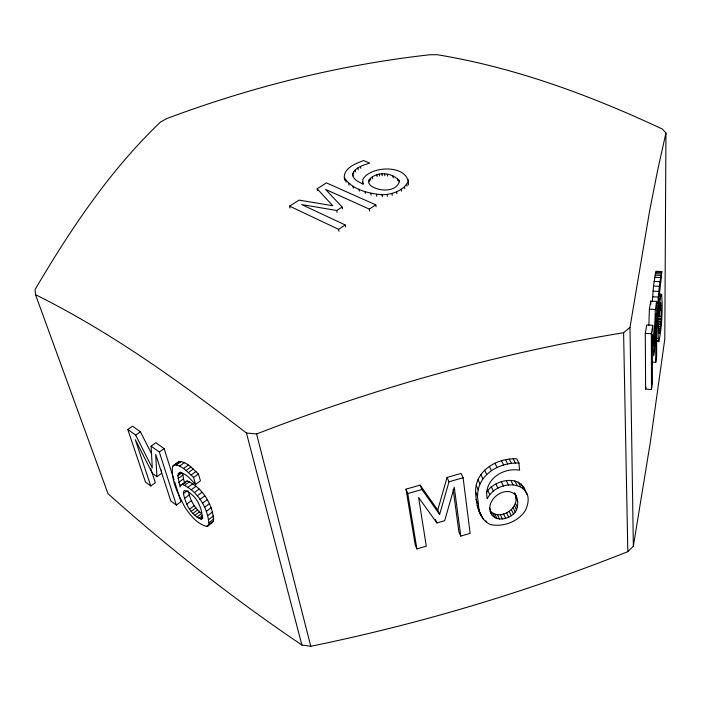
<?xml version="1.0" encoding="UTF-8"?>
<svg xmlns="http://www.w3.org/2000/svg" width="701" height="701" viewBox="0 0 701 701"><rect width="100%" height="100%" fill="white"/><g stroke="black" fill="none" stroke-linecap="round" stroke-linejoin="round"><path stroke-width="1.05" d="M651.93 362.075L655.75 362.338L655.759 313.627L654.462 351.148L653.709 355.871L652.324 334.605L652.421 383.622L651.492 389.528L645.63 389.073L645.279 333.343L646.716 324.931L652.736 325.308L654.068 346.119L655.339 309.5L656.671 301.404L650.773 301.071L649.398 309.15L648.863 325.282M656.671 301.404L656.635 356.678L655.75 362.338M652.359 301.772L653.481 286.034L655.733 272.242L656.057 271.296L661.788 271.594C660.64 286.323 657.845 301.211 658.59 316.221L660.176 298.828L661.025 294.806L661.656 294.49C662.752 310.061 662.007 325.983 658.94 341.308L656.671 341.518M665.95 132.936L664.802 339.047L650.432 441.63L633.345 546.228L627.816 551.652C525.154 592.511 419.014 624.109 310.78 646.287L301.894 645.034C233.854 599.118 169.169 548.41 107.998 493.688L35.506 294.657L35.05 289.583C70.547 229.315 109.75 170.466 160.617 121.948L166.663 118.627C251.563 86.749 340.02 64.79 430.186 54.713L437.45 54.748C515.778 67.699 590.61 95.45 662.279 129.002L665.95 132.936L657.924 168.967L649.669 210.598L629.989 327.349L633.345 546.228M661.157 316.388L660.798 302.473L659.098 314.626L658.738 326.237L659.229 333.676L660.526 326.587L661.157 316.388L658.353 316.221M661.788 271.594C657.091 294.481 656.968 318.456 658.563 341.641M490.446 510.985C500.768 521.965 522.184 506.735 514.464 492.742M490.227 511.222C492.689 521.053 504.58 520.335 511.327 515.717C518.915 511.231 519.239 500.532 515.095 493.565M491.857 514.692C482.674 500.575 506.753 483.033 516.383 496.133M408.394 184.854C409.454 164.192 371.109 165.252 362.846 179.219L362.759 183.697M475.646 492.12C474.875 470.546 497.395 457.771 516.76 458.84L518.959 463.081L519.599 470.266C502.757 467.05 483.164 480.246 487.248 498.84C497.903 476.873 539.349 480.947 525.277 510.678C518.127 521.781 503.02 527.345 490.288 524.558C478.634 518.924 476.023 503.835 475.646 492.12C479.589 499.182 477.022 507.971 480.956 515.235M477.661 496.457C476.934 474.814 499.533 462.047 518.959 463.081M207.987 525.987L208.88 524.672C208.425 508.321 197.542 491.007 182.426 484.435L180.814 485.074L180.043 486.95L177.852 475.777L178.282 473.797L179.281 472.737C186.282 472.877 190.926 480.097 195.64 484.391L200.46 480.833L198.392 473.955C192.828 468.908 186.992 461.565 178.921 461.538L172.586 466.358C170.772 480.728 178.527 494.888 184.976 507.366C190.304 515.217 196.99 523.805 206.497 526.433L207.987 525.987L213.551 521.106C213.209 504.773 202.317 487.414 187.176 480.947L180.814 485.074M645.63 389.073L645.945 387.11M651.492 389.528L651.352 333.737L652.736 325.308M183.417 493.583L183.89 490.954L184.652 490.455C195.588 493.881 202.633 507.743 202.195 518.591L201.432 519.082C191.005 515.673 185.528 503.59 183.417 493.583L187.342 490.682M447.063 477.425L448.999 481.78L439.623 514.42L437.757 510.021L447.063 477.425L461.109 473.42L463.098 477.749L470.143 533.365L460.785 536.099L458.875 531.7L453.188 489.377M362.452 181.778L363.442 184.293C359.184 182.094 352.726 179.728 352.629 174.05C355.179 167.241 363.469 165.147 369.664 163.088L363.661 160.573C355.197 163.578 341.44 169.002 344.796 180.288M369.164 179.745L368.542 182.54L370.303 185.283C378.014 191.645 396.451 192.74 399.5 181.191C392.84 172.323 376.647 170.886 369.164 179.745L369.462 181.664M344.305 177.423C351.779 189.796 368.568 193.432 382.089 194.764C391.815 194.624 403.093 190.917 407.991 181.945M486.722 492.023C494.529 479.747 519.651 474.06 525.531 491.068M178.921 461.538L172.586 466.358M35.506 294.657C111.073 332.213 179.789 381.659 246.445 433.025L256.584 433.98C375.201 388.065 498.008 353.199 623.601 332.721L629.989 327.349M209.152 522.499L213.84 518.933M206.497 526.433L208.048 525.251M208.88 524.672L213.551 521.106M208.802 519.476L213.498 515.901M200.293 518.985L202.624 517.215M201.432 519.082L202.983 517.899M207.811 515.585L212.526 512.01M196.911 517.058L201.564 513.544C194.51 508.111 189.989 499.734 188.332 491.077M206.348 511.38L211.08 507.804M198.786 518.311L202.668 515.375M192.941 513.439L197.586 509.951M204.561 507.287L209.301 503.712M194.852 515.358L199.496 511.853M191.18 511.362L195.833 507.875M202.423 503.3L207.181 499.734M199.951 499.454L204.718 495.887M189.594 509.145L194.247 505.666M197.244 495.835L202.011 492.286M186.729 504.115L191.391 500.645M161.423 470.134L161.581 473.333L156.928 476.68L155.701 454.344L170.807 500.961L176.372 505.123L180.972 501.714L174.698 481.938M194.37 492.575L199.137 489.035M191.347 489.675L196.114 486.152M184.477 498.42L189.165 494.95M188.175 487.134L192.941 483.629M182.426 484.435L187.176 480.947M195.64 484.391L193.546 477.512L198.392 473.955M184.898 485.127L189.664 481.631M178.746 482.358L183.487 478.888L182.681 473.254M174.102 465.008C181.024 464.798 186.186 470.87 191.093 475.024L195.938 471.475M178.01 478.634L182.768 475.164M188.446 472.553L193.292 469.013M183.496 468.575L188.341 465.052M178.282 473.797L180.674 472.062M177.852 475.777L181.839 472.877M186.072 470.529L190.917 467.006M179.552 466.104L184.389 462.607M176.424 464.921L181.252 461.442M151.626 453.968L140.437 431.798L132.533 426.182L127.775 429.45L145.466 482.016L150.785 485.995L155.359 482.691L150.592 468.277M164.13 448.64L155.894 442.778L151.101 446.151L159.32 452.049L164.13 448.64L174.041 479.861M127.775 429.45L135.661 435.102L140.437 431.798M376.087 206.804L375.78 204.858L326.438 182.891L317.132 188.753L332.747 205.726L299.09 200.109L289.548 206.12L338.592 229.341L345.234 224.968L345.575 226.931M342.465 208.959L342.132 207.014L325.606 189.436L369.322 209.108L375.78 204.858M345.234 224.968L301.684 204.569L336.769 210.493L342.132 207.014M211.15 522.885L212.648 522.429M437.757 510.021L420.101 485.127L405.993 489.158L415.141 544.44L416.893 548.909L426.287 546.167L418.593 497.456L436.881 522.955L444.679 520.694L454.266 487.221L460.785 536.099M416.893 548.909L407.78 493.574L421.941 489.526L439.623 514.42M448.999 481.78L463.098 477.749M655.733 272.242L661.481 272.54M655.374 273.609L661.131 273.907M655.032 275.178L660.806 275.475M654.655 277.272L660.43 277.578M654.024 281.408L659.825 281.714M653.481 286.034L659.29 286.35M653.008 291.152L658.826 291.476M659.475 294.078L661.367 294.183M658.826 294.332L661.656 294.49M658.178 294.639L661.025 294.806M658.73 296.243L660.631 296.348M652.613 296.742L658.432 297.075M658.274 298.722L660.176 298.828M656.189 303.007L658.125 303.121M659.308 305.285L661.192 305.399M649.398 309.15L655.339 309.5M659.378 310.333L661.245 310.438M658.248 318.99L661.052 319.157M659.045 321.68L660.912 321.794M658.87 324.151L660.736 324.274M658.66 326.464L660.526 326.587M658.405 328.629L660.281 328.743M645.279 333.343L651.352 333.737M656.11 338.294L658.002 338.417M656.364 340.607L658.257 340.73M656.118 341.124L658.94 341.308M156.928 476.68L152.432 473.368L135.311 439.667L150.785 485.995M191.093 475.024L193.546 477.512M478.949 510.88L481.412 515.112M513.22 458.857L515.401 463.107M509.276 459.181L511.45 463.44M524.795 490.192L526.977 494.468M521.193 484.102L523.367 488.369M518.319 482.113L520.484 486.389M505.614 459.786L507.778 464.053M135.661 435.102L152.301 467.917L151.101 446.151M514.832 480.868L516.987 485.145M501.522 460.802L503.66 465.07M510.845 480.404L512.992 484.689M515.612 497.228L517.759 501.522M506.367 480.728L508.497 485.013M515.288 503.029L517.417 507.331M494.941 463.168L497.062 467.444M514.438 505.535L516.567 509.837M501.39 481.841L503.502 486.126M513.132 507.778L515.253 512.08M511.406 509.732L513.509 514.043M489.28 466.253L491.383 470.537M495.896 483.935L497.99 488.229M509.224 511.406L511.327 515.717M506.595 512.79L508.689 517.11M484.566 470.038L486.643 474.332M491.305 486.801L493.373 491.112M503.528 513.894L505.605 518.214M500.295 514.604L502.363 518.933M480.79 474.524L482.849 478.827M487.73 490.367L489.789 494.687M497.473 514.736L499.533 519.073M495.029 514.359L497.079 518.696M478.021 479.703L480.062 484.023M492.969 513.518L495.02 517.855M489.447 507.761L490.271 509.496M476.303 485.574L478.336 489.903M476.032 499.322L478.038 503.66M485.811 520.887L486.617 522.622M477.171 505.605L479.177 509.96M481.815 515.98L483.418 519.467M523.349 486.801L524.436 489.342M435.4 519.423L436.881 522.955M420.101 485.127L421.941 489.526M405.993 489.158L407.78 493.574M159.32 452.049L176.372 505.123M183.487 478.888L184.766 483.488M246.445 433.025L301.894 645.034M256.584 433.98L310.78 646.287M289.548 206.12L289.942 208.039M317.132 188.753L317.492 190.663M338.592 229.341L338.942 231.304M336.769 210.493L337.12 212.429M345.742 180.359L346.075 182.269M348.66 183.285L348.984 185.204M353.067 186.221L353.383 188.14M353.427 171.999L353.742 173.909M352.629 174.05L352.945 175.96M358.982 189.156L359.298 191.084M355.197 169.957L355.512 171.859M357.948 167.907L358.264 169.808M369.322 209.108L369.637 211.062M364.976 191.522L365.291 193.45M360.516 166.435L360.822 168.336M370.417 178.282L370.724 180.201M370.829 193.266L371.136 195.202M376.533 194.361L376.831 196.298M372.397 176.792L372.695 178.711M379.329 174.05L379.618 175.969M382.089 194.764L382.378 196.701M376.858 174.672L377.156 176.582M381.94 173.769L382.22 175.688M384.577 173.839L384.858 175.749M387.092 194.466L387.381 196.403M387.285 174.225L387.565 176.144M391.929 193.494L392.209 195.439M396.626 191.759L396.906 193.695M392.937 176.004L393.217 177.931M398.799 179.833L399.071 181.761M397.476 178.518L397.747 180.446M401.261 189.156L401.533 191.101M404.521 186.703L404.792 188.639M408.227 179.658L408.49 181.585M406.764 184.293L407.027 186.238M623.601 332.721L627.816 551.652M650.773 301.071L650.782 304.313"/></g></svg>
